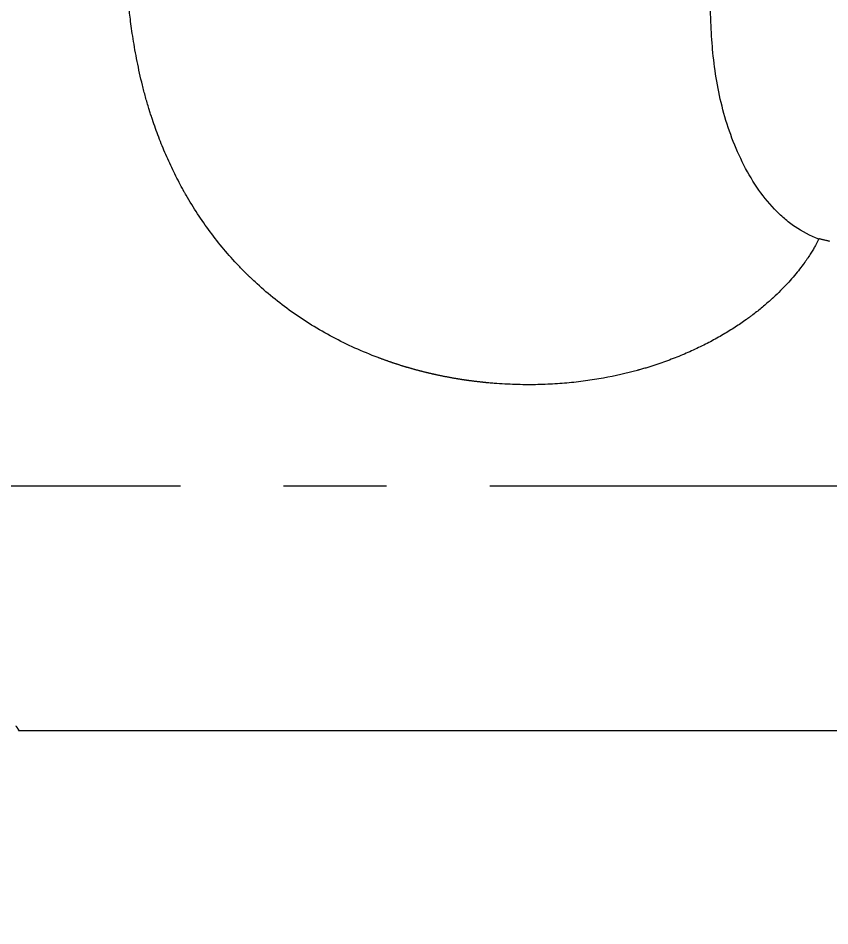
# Model space of a CAD drawing. Extents: x 6453 to 7582, y 0 to 827.
# Drawn here: x 6796.1 to 6855.2, y 630.3 to 696.3 of the extents above; entities that cross this region are included whole.
import ezdxf

# ---------------------------------------------------------------- set-up
doc = ezdxf.new("R2010")
doc.units = 0
doc.header["$LTSCALE"] = 30
doc.header["$MEASUREMENT"] = 0
doc.header["$PDMODE"] = 3
doc.header["$PDSIZE"] = -10
doc.linetypes.add('CENTER', pattern=[2, 1.25, -0.25, 0.25, -0.25])
doc.layers.get('0').update_dxf_attribs({"linetype": 'CONTINUOUS'})
doc.layers.get('DEFPOINTS').update_dxf_attribs({"linetype": 'CONTINUOUS'})
doc.layers.add('1', color=7, linetype='CONTINUOUS')
doc.layers.add('DEF_LAYER_ASSEM_MEMBER', color=7, linetype='CONTINUOUS')
doc.styles.add('Daelim Dimension', font='')
doc.styles.get('Daelim Dimension').set_extended_font_data('나눔고딕')
doc.dimstyles.new('DEFAULT', dxfattribs={"dimscale": 2, "dimtxt": 2, "dimasz": 2, "dimexe": 0, "dimexo": 2, "dimgap": 1, "dimtad": 1, "dimdec": 1, "dimzin": 9, "dimdsep": 46, "dimtxsty": 'Daelim Dimension', "dimcen": 0.5, "dimclrd": 252, "dimclre": 252, "dimclrt": 3, "dimadec": 1, "dimazin": 0, "dimtfac": 1, "dimtdec": 1, "dimtix": 1, "dimtmove": 0, "dimatfit": 3, "dimfxl": 1, "dimtolj": 1, "dimtzin": 1, "dimlwd": 9, "dimlwe": 9, "dimarcsym": 0})

# ---------------------------------------------------------------- blocks, each defined once
blk = doc.blocks.new('*D58')
at = {"color": 5, "lineweight": 9, "ltscale": 0.5, "transparency": 16777216}
for p, q in [((6608.185, 641.796), (6608.185, 525.909)), ((6902.186, 641.796), (6902.186, 525.909)), ((6612.185, 527.909), (6898.186, 527.909))]:
    blk.add_line(p, q, dxfattribs=at)
at = {"color": 5, "ltscale": 0.5, "transparency": 16777216}
for points in [[(6612.185, 528.575), (6612.185, 527.242), (6608.185, 527.909)], [(6898.186, 528.575), (6898.186, 527.242), (6902.186, 527.909)]]:
    blk.add_solid(points, dxfattribs=at)
at = {"layer": 'DEFPOINTS', "color": 0, "ltscale": 0.5, "transparency": 16777216}
for p in [(6608.185, 645.796), (6902.186, 645.796), (6902.186, 527.909)]:
    blk.add_point(p, dxfattribs=at)
at = {"color": 7, "ltscale": 0.5, "transparency": 16777216, "insert": (6755.185, 535.352), "char_height": 10, "attachment_point": 5, "style": 'Daelim Dimension'}
blk.add_mtext('\\A1;294', dxfattribs=at)

msp = doc.modelspace()

# ---------------------------------------------------------------- linework, layer by layer
at = {"layer": '1', "color": 7, "linetype": 'Continuous', "lineweight": 18}
msp.add_line((6796.156, 644.496), (6857.186, 644.496), dxfattribs=at)
for points, knots in [([(6846.663, 694.023), (6846.607, 694.701), (6846.511, 696.176), (6846.479, 698.521), (6846.473, 700.996), (6846.482, 703.348), (6846.49, 705.381), (6846.49, 706.603), (6846.49, 707.15)], [0, 0, 0, 0, 0.15527, 0.337741, 0.535547, 0.720932, 0.875023, 1, 1, 1, 1]), ([(6854.378, 680.264), (6853.765, 680.492), (6852.905, 680.948), (6852.128, 681.548), (6851.629, 681.977), (6850.907, 682.664), (6850.268, 683.469), (6849.488, 684.62), (6849.135, 685.236), (6848.184, 687.16), (6847.694, 688.547), (6846.994, 691.316), (6846.783, 692.7), (6846.657, 694.087)], [0, 0, 0, 0, 0.125, 0.1875, 0.1875, 0.25, 0.375, 0.375, 0.5, 0.5, 0.75, 0.75, 1, 1, 1, 1]), ([(6854.378, 680.265), (6854.378, 680.266), (6854.377, 680.265), (6854.376, 680.264), (6854.375, 680.262), (6854.37, 680.255), (6854.367, 680.247), (6854.357, 680.227), (6854.35, 680.214), (6854.336, 680.183), (6854.327, 680.165), (6854.298, 680.103), (6854.274, 680.053), (6854.214, 679.933), (6854.179, 679.865), (6854.096, 679.712), (6854.049, 679.627), (6853.941, 679.443), (6853.881, 679.343), (6853.746, 679.13), (6853.672, 679.016), (6853.549, 678.835), (6853.506, 678.773), (6853.439, 678.677), (6853.405, 678.629), (6853.364, 678.571), (6853.343, 678.542), (6853.332, 678.527), (6853.327, 678.52), (6853.324, 678.516), (6853.323, 678.514), (6853.322, 678.514), (6853.322, 678.513), (6853.322, 678.513), (6853.22, 678.372), (6853.11, 678.226), (6852.876, 677.926), (6852.75, 677.771), (6852.484, 677.456), (6852.343, 677.295), (6852.046, 676.968), (6851.889, 676.802), (6851.562, 676.468), (6851.392, 676.3), (6851.17, 676.09), (6851.114, 676.037), (6851.054, 675.982), (6851.04, 675.968), (6851.036, 675.965), (6851.035, 675.964), (6851.034, 675.963), (6851.032, 675.961), (6851.023, 675.954), (6850.99, 675.923), (6850.855, 675.799), (6850.723, 675.682), (6850.398, 675.4), (6850.173, 675.212), (6849.821, 674.932), (6849.642, 674.793), (6849.428, 674.632), (6849.32, 674.551), (6849.265, 674.511), (6849.238, 674.491), (6849.224, 674.481), (6849.217, 674.476), (6849.214, 674.474), (6849.212, 674.473), (6849.211, 674.472), (6848.954, 674.285), (6848.686, 674.1), (6848.129, 673.735), (6847.84, 673.555), (6847.243, 673.201), (6846.935, 673.027), (6846.3, 672.688), (6845.973, 672.522), (6845.301, 672.2), (6844.956, 672.044), (6844.249, 671.742), (6843.887, 671.597), (6843.146, 671.319), (6842.767, 671.187), (6842.185, 670.998), (6841.891, 670.907), (6841.542, 670.805), (6841.366, 670.755), (6841.278, 670.73), (6841.233, 670.718), (6841.211, 670.712), (6841.202, 670.709), (6841.195, 670.708), (6841.192, 670.707), (6840.39, 670.487), (6839.564, 670.297), (6838.281, 670.064), (6837.847, 669.995), (6836.962, 669.875), (6836.513, 669.825), (6835.598, 669.743), (6835.133, 669.712), (6834.187, 669.671), (6833.706, 669.661), (6832.729, 669.664), (6832.233, 669.677), (6831.476, 669.713), (6831.221, 669.729), (6830.836, 669.756), (6830.707, 669.766), (6830.449, 669.787), (6830.319, 669.799), (6830.19, 669.811)], [0, 0, 0, 0, 0.007812, 0.007812, 0.015625, 0.015625, 0.03125, 0.03125, 0.046875, 0.046875, 0.0625, 0.0625, 0.09375, 0.09375, 0.125, 0.125, 0.15625, 0.15625, 0.1875, 0.1875, 0.21875, 0.21875, 0.234375, 0.234375, 0.242187, 0.246094, 0.248047, 0.249023, 0.249512, 0.249756, 0.249878, 0.249939, 0.249939, 0.25, 0.25, 0.28125, 0.28125, 0.3125, 0.3125, 0.34375, 0.34375, 0.375, 0.375, 0.40625, 0.40625, 0.414062, 0.416016, 0.416504, 0.416626, 0.416687, 0.416687, 0.416748, 0.416992, 0.417969, 0.421875, 0.4375, 0.4375, 0.46875, 0.46875, 0.484375, 0.492187, 0.496094, 0.498047, 0.499023, 0.499512, 0.499756, 0.499878, 0.499878, 0.5, 0.5, 0.53125, 0.53125, 0.5625, 0.5625, 0.59375, 0.59375, 0.625, 0.625, 0.65625, 0.65625, 0.6875, 0.6875, 0.71875, 0.71875, 0.734375, 0.742187, 0.746094, 0.748047, 0.749023, 0.749512, 0.749756, 0.749756, 0.75, 0.75, 0.8125, 0.8125, 0.84375, 0.84375, 0.875, 0.875, 0.90625, 0.90625, 0.9375, 0.9375, 0.96875, 0.96875, 0.984375, 0.984375, 0.992187, 0.992187, 1, 1, 1, 1]), ([(6796.184, 644.496), (6796.184, 644.496), (6796.184, 644.496), (6796.184, 644.496), (6796.183, 644.496), (6796.183, 644.497), (6796.182, 644.498), (6796.182, 644.499), (6796.181, 644.5), (6796.18, 644.501), (6796.179, 644.503), (6796.177, 644.505), (6796.176, 644.507), (6796.174, 644.509), (6796.173, 644.512), (6796.171, 644.515), (6796.169, 644.518), (6796.167, 644.521), (6796.165, 644.524), (6796.162, 644.528), (6796.16, 644.532), (6796.157, 644.536), (6796.154, 644.54), (6796.151, 644.545), (6796.148, 644.55), (6796.145, 644.554), (6796.142, 644.56), (6796.139, 644.564), (6796.137, 644.566), (6796.137, 644.567)], [0, 0, 0, 0, 0.012597, 0.051382, 0.090177, 0.128982, 0.167798, 0.206625, 0.245463, 0.284312, 0.323173, 0.362045, 0.400929, 0.439825, 0.478733, 0.517654, 0.556587, 0.595533, 0.634492, 0.673465, 0.712451, 0.75145, 0.790463, 0.829491, 0.868532, 0.907588, 0.946659, 0.985744, 1, 1, 1, 1])]:
    msp.add_open_spline(points, degree=3, knots=knots, dxfattribs=at)
at = {"layer": '1', "color": 7, "linetype": 'Continuous', "lineweight": 13}
for points, knots in [([(6822.329, 671.631), (6821.751, 671.85), (6821.185, 672.084), (6820.081, 672.582), (6819.543, 672.846), (6818.493, 673.403), (6817.981, 673.696), (6816.985, 674.312), (6816.5, 674.634), (6815.558, 675.305), (6815.1, 675.655), (6814.211, 676.38), (6813.78, 676.755), (6813.258, 677.24), (6813.103, 677.387), (6812.943, 677.541), (6812.882, 677.6), (6812.873, 677.61), (6812.866, 677.616), (6812.863, 677.619), (6812.848, 677.634), (6812.811, 677.67), (6812.58, 677.898), (6812.364, 678.118), (6811.801, 678.711), (6811.44, 679.116), (6810.746, 679.942), (6810.414, 680.364), (6809.777, 681.223), (6809.472, 681.66), (6808.892, 682.546), (6808.617, 682.995), (6808.322, 683.505), (6808.274, 683.591), (6808.224, 683.68), (6808.205, 683.713), (6808.202, 683.719), (6808.2, 683.722), (6808.199, 683.724), (6808.194, 683.732), (6808.184, 683.75), (6808.118, 683.869), (6807.945, 684.183), (6807.785, 684.487), (6807.472, 685.101), (6807.273, 685.515), (6806.895, 686.353), (6806.715, 686.776), (6806.376, 687.626), (6806.215, 688.053), (6805.99, 688.694), (6805.917, 688.907), (6805.811, 689.227), (6805.759, 689.387), (6805.7, 689.573), (6805.671, 689.666), (6805.657, 689.713), (6805.649, 689.736), (6805.646, 689.748), (6805.644, 689.753), (6805.643, 689.756), (6805.643, 689.758), (6805.642, 689.758), (6805.642, 689.759), (6805.642, 689.759), (6805.642, 689.759), (6805.556, 690.038), (6805.473, 690.322), (6805.316, 690.893), (6805.241, 691.18), (6805.098, 691.758), (6805.03, 692.047), (6804.903, 692.623), (6804.843, 692.909), (6804.73, 693.476), (6804.678, 693.755), (6804.58, 694.303), (6804.535, 694.571), (6804.453, 695.089), (6804.415, 695.34), (6804.347, 695.817), (6804.317, 696.044), (6804.265, 696.467), (6804.242, 696.663), (6804.221, 696.862), (6804.219, 696.887), (6804.216, 696.911), (6804.216, 696.914), (6804.216, 696.915), (6804.216, 696.915), (6804.216, 696.915), (6804.216, 696.916), (6804.216, 696.917), (6804.215, 696.922), (6804.214, 696.934), (6804.21, 696.974), (6804.2, 697.066), (6804.192, 697.145), (6804.168, 697.393), (6804.153, 697.548), (6804.135, 697.739), (6804.131, 697.791), (6804.13, 697.804)], [0, 0, 0, 0, 0.033703, 0.033703, 0.067406, 0.067406, 0.101109, 0.101109, 0.134812, 0.134812, 0.168515, 0.168515, 0.202218, 0.202218, 0.210644, 0.214856, 0.215383, 0.215646, 0.215646, 0.21591, 0.21591, 0.216963, 0.219069, 0.235921, 0.235921, 0.269624, 0.269624, 0.303327, 0.303327, 0.33703, 0.33703, 0.370733, 0.370733, 0.374945, 0.377052, 0.377315, 0.377447, 0.377447, 0.377579, 0.377579, 0.378105, 0.379158, 0.387584, 0.404436, 0.404436, 0.438139, 0.438139, 0.471842, 0.471842, 0.505544, 0.505544, 0.522396, 0.522396, 0.530822, 0.535035, 0.537141, 0.538194, 0.538721, 0.538984, 0.539116, 0.539182, 0.539215, 0.539231, 0.539239, 0.539239, 0.539247, 0.539247, 0.57295, 0.57295, 0.606653, 0.606653, 0.640356, 0.640356, 0.674059, 0.674059, 0.707762, 0.707762, 0.741465, 0.741465, 0.775168, 0.775168, 0.808871, 0.808871, 0.842574, 0.842574, 0.846787, 0.847314, 0.847379, 0.847379, 0.847412, 0.847412, 0.847445, 0.847577, 0.84784, 0.848893, 0.851, 0.859426, 0.876277, 0.876277, 0.943683, 0.943683, 1, 1, 1, 1]), ([(6830.19, 669.811), (6830.161, 669.814), (6830.104, 669.82), (6830.018, 669.828), (6829.932, 669.837), (6829.847, 669.846), (6829.761, 669.856), (6829.676, 669.865), (6829.59, 669.875), (6829.505, 669.885), (6829.42, 669.895), (6829.334, 669.906), (6829.249, 669.917), (6829.164, 669.928), (6829.079, 669.939), (6828.995, 669.95), (6828.91, 669.962), (6828.825, 669.973), (6828.741, 669.985), (6828.656, 669.998), (6828.572, 670.01), (6828.488, 670.023), (6828.403, 670.036), (6828.319, 670.049), (6828.235, 670.062), (6828.151, 670.076), (6828.067, 670.09), (6827.983, 670.104), (6827.9, 670.118), (6827.816, 670.132), (6827.733, 670.147), (6827.649, 670.162), (6827.566, 670.177), (6827.482, 670.192), (6827.399, 670.208), (6827.316, 670.224), (6827.233, 670.24), (6827.15, 670.256), (6827.067, 670.272), (6826.985, 670.289), (6826.902, 670.306), (6826.819, 670.323), (6826.737, 670.34), (6826.654, 670.358), (6826.572, 670.376), (6826.49, 670.394), (6826.408, 670.412), (6826.325, 670.43), (6826.243, 670.449), (6826.162, 670.468), (6826.08, 670.487), (6825.998, 670.506), (6825.916, 670.526), (6825.835, 670.546), (6825.753, 670.566), (6825.672, 670.586), (6825.59, 670.606), (6825.509, 670.627), (6825.428, 670.648), (6825.347, 670.669), (6825.266, 670.69), (6825.185, 670.712), (6825.104, 670.733), (6825.024, 670.755), (6824.943, 670.777), (6824.862, 670.8), (6824.782, 670.822), (6824.701, 670.845), (6824.621, 670.868), (6824.541, 670.892), (6824.461, 670.915), (6824.381, 670.939), (6824.301, 670.963), (6824.221, 670.987), (6824.141, 671.011), (6824.061, 671.036), (6823.982, 671.06), (6823.902, 671.085), (6823.823, 671.111), (6823.743, 671.136), (6823.664, 671.162), (6823.585, 671.188), (6823.506, 671.214), (6823.427, 671.24), (6823.348, 671.267), (6823.269, 671.293), (6823.19, 671.32), (6823.111, 671.347), (6823.033, 671.375), (6822.954, 671.402), (6822.876, 671.43), (6822.798, 671.458), (6822.719, 671.487), (6822.641, 671.515), (6822.563, 671.544), (6822.485, 671.573), (6822.407, 671.602), (6822.355, 671.621), (6822.329, 671.631)], [0, 0, 0, 0, 0.010669, 0.02133, 0.031984, 0.04263, 0.053269, 0.0639, 0.074524, 0.08514, 0.09575, 0.106352, 0.116947, 0.127536, 0.138117, 0.148691, 0.159259, 0.16982, 0.180375, 0.190923, 0.201464, 0.212, 0.222529, 0.233051, 0.243568, 0.254079, 0.264583, 0.275082, 0.285575, 0.296062, 0.306544, 0.31702, 0.32749, 0.337955, 0.348415, 0.358869, 0.369318, 0.379763, 0.390202, 0.400636, 0.411065, 0.421489, 0.431909, 0.442324, 0.452735, 0.463141, 0.473542, 0.483939, 0.494332, 0.504721, 0.515106, 0.525487, 0.535864, 0.546237, 0.556606, 0.566971, 0.577333, 0.587691, 0.598046, 0.608397, 0.618745, 0.62909, 0.639432, 0.649771, 0.660106, 0.670439, 0.680769, 0.691096, 0.70142, 0.711742, 0.722061, 0.732378, 0.742692, 0.753004, 0.763314, 0.773622, 0.783927, 0.794231, 0.804532, 0.814832, 0.82513, 0.835427, 0.845721, 0.856015, 0.866306, 0.876597, 0.886886, 0.897174, 0.90746, 0.917746, 0.92803, 0.938314, 0.948597, 0.958879, 0.96916, 0.97944, 0.98972, 1, 1, 1, 1]), ([(6795.959, 644.835), (6795.962, 644.831), (6795.967, 644.823), (6795.975, 644.811), (6795.983, 644.8), (6795.99, 644.789), (6795.997, 644.778), (6796.004, 644.767), (6796.011, 644.757), (6796.018, 644.746), (6796.025, 644.736), (6796.032, 644.726), (6796.038, 644.717), (6796.045, 644.707), (6796.051, 644.698), (6796.057, 644.689), (6796.063, 644.68), (6796.068, 644.671), (6796.074, 644.663), (6796.08, 644.654), (6796.085, 644.646), (6796.09, 644.639), (6796.095, 644.631), (6796.1, 644.623), (6796.105, 644.616), (6796.109, 644.609), (6796.114, 644.602), (6796.118, 644.596), (6796.123, 644.589), (6796.127, 644.583), (6796.131, 644.577), (6796.134, 644.571), (6796.138, 644.566), (6796.142, 644.56), (6796.145, 644.555), (6796.148, 644.55), (6796.151, 644.546), (6796.154, 644.541), (6796.157, 644.537), (6796.16, 644.533), (6796.162, 644.529), (6796.165, 644.525), (6796.167, 644.522), (6796.169, 644.519), (6796.171, 644.516), (6796.173, 644.513), (6796.174, 644.51), (6796.176, 644.508), (6796.177, 644.506), (6796.179, 644.504), (6796.18, 644.502), (6796.181, 644.5), (6796.182, 644.499), (6796.182, 644.498), (6796.183, 644.497), (6796.183, 644.496), (6796.184, 644.496), (6796.184, 644.496), (6796.184, 644.496), (6796.184, 644.496)], [0, 0, 0, 0, 0.017617, 0.035234, 0.052851, 0.070467, 0.088082, 0.105698, 0.123313, 0.140928, 0.158543, 0.176159, 0.193775, 0.211391, 0.229007, 0.246624, 0.264242, 0.28186, 0.299479, 0.317099, 0.33472, 0.352342, 0.369965, 0.38759, 0.405215, 0.422843, 0.440472, 0.458102, 0.475734, 0.493368, 0.511004, 0.528642, 0.546282, 0.563925, 0.581569, 0.599216, 0.616865, 0.634517, 0.652172, 0.669829, 0.68749, 0.705153, 0.722819, 0.740488, 0.758161, 0.775837, 0.793516, 0.811199, 0.828885, 0.846575, 0.864269, 0.881966, 0.899668, 0.917373, 0.935083, 0.952797, 0.970515, 0.988238, 1, 1, 1, 1])]:
    msp.add_open_spline(points, degree=3, knots=knots, dxfattribs=at)
at = {"layer": '1', "color": 7, "linetype": 'Continuous', "lineweight": 18}
msp.add_open_spline([(6855.188, 680.095), (6854.382, 680.284)], degree=1, dxfattribs=at)
at = {"layer": 'DEF_LAYER_ASSEM_MEMBER', "color": 1, "linetype": 'CENTER', "lineweight": 5}
msp.add_line((6590.438, 662.296), (6913.275, 662.296), dxfattribs=at)

# ---------------------------------------------------------------- dimensions: what is measured, and where the dimension line sits
at = {"color": 5, "ltscale": 0.5}
dim = msp.add_linear_dim(base=(6902.186, 527.909), p1=(6608.185, 645.796), p2=(6902.186, 645.796), dimstyle='DEFAULT', override={"dimtxt": 5, "dimexe": 1, "dimdec": 0, "dimclrd": 5, "dimclre": 5, "dimclrt": 7}, dxfattribs=at)
dim.commit()
dim.dimension.update_dxf_attribs({"geometry": '*D58', "text_midpoint": (6755.185, 535.352)})

doc.saveas('drawing.dxf')
